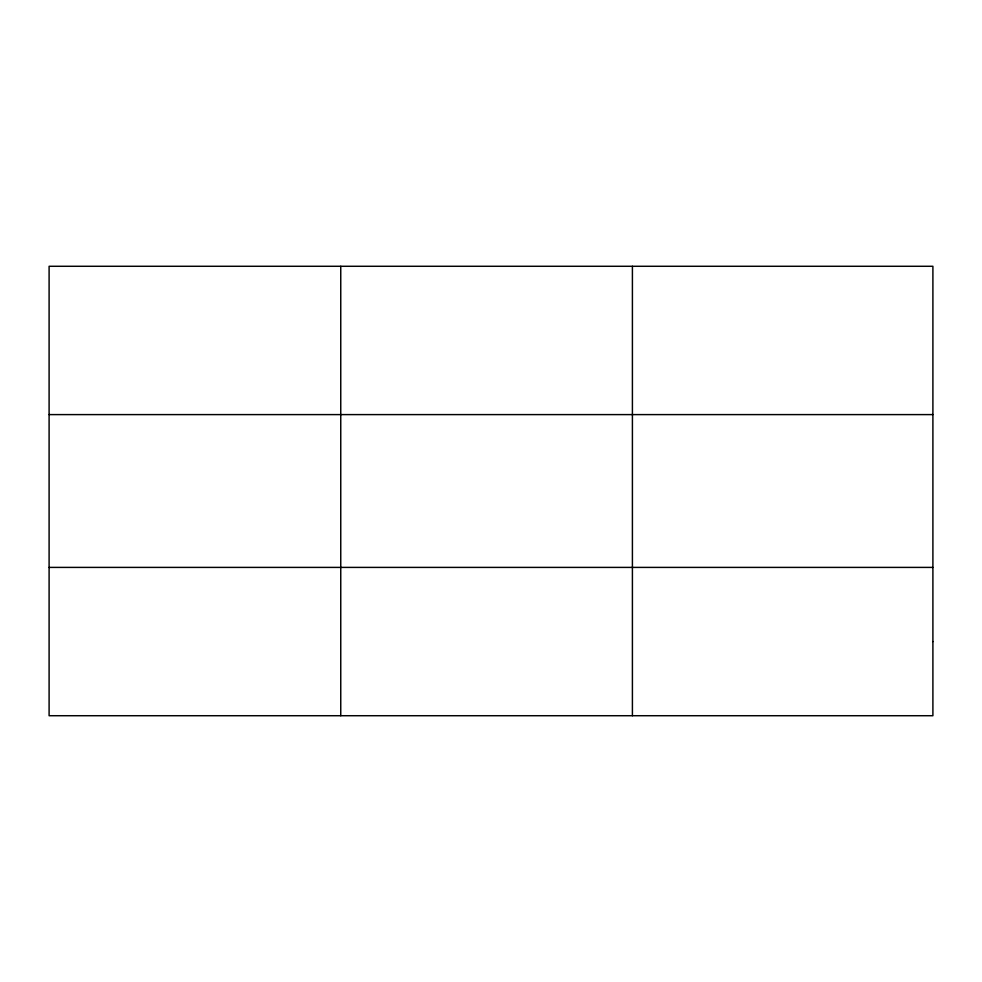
<?xml version="1.0" encoding="UTF-8"?>
<svg xmlns="http://www.w3.org/2000/svg" width="982" height="982" viewBox="0 0 982 982"><rect width="100%" height="100%" fill="white"/><g stroke="black" fill="none" stroke-linecap="round" stroke-linejoin="round"><path stroke-width="1.47" d="M340.754 266.282L340.754 715.718M632.408 266.282L632.408 715.718M49.1 414.6L932.9 414.6M49.1 567.4L932.9 567.4M932.9 641.565L932.9 715.718L49.1 715.718L49.1 266.282L932.9 266.282L932.9 641.565"/></g></svg>
